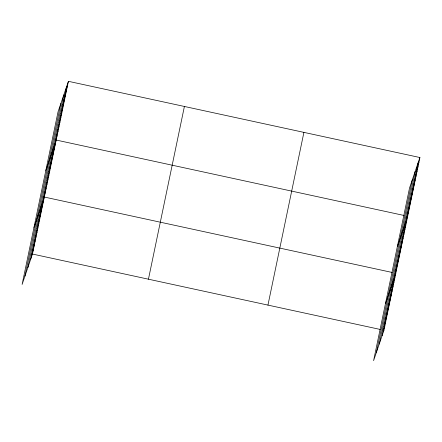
<?xml version="1.0" encoding="UTF-8"?>
<svg xmlns="http://www.w3.org/2000/svg" width="442" height="442" viewBox="0 0 442 442"><rect width="100%" height="100%" fill="white"/><g stroke="black" fill="none" stroke-linecap="round" stroke-linejoin="round"><path stroke-width="0.66" d="M24.901 276.239L60.863 103.511M27.791 267.753L63.747 95.024M30.597 259.52L66.554 86.787M68.416 81.322L58.057 111.743L22.1 284.477L32.459 254.051L68.416 81.322L419.9 157.523L383.943 330.257L373.584 360.678L409.541 187.949L419.9 157.523M148.446 279.2L184.402 106.467M267.951 305.107L303.908 132.379M376.391 352.445L412.347 179.712M379.28 343.959L415.237 171.225M382.081 335.721L418.038 162.993M65.615 91.306L67.477 85.836M64.67 95.826L66.532 90.356M63.731 100.34L65.593 94.875M62.792 104.859L64.654 99.389M61.852 109.378L63.714 103.909M60.913 113.892L62.77 108.428M59.968 118.412L61.83 112.942M59.029 122.931L60.891 117.462M58.09 127.445L59.952 121.981M57.151 131.965L59.013 126.495M56.206 136.484L58.068 131.014M55.267 140.998L57.129 135.534M45.83 170.474L56.189 140.048L404.049 215.469M53.416 149.899L55.278 144.435M52.504 154.286L54.366 148.816M51.587 158.672L53.449 153.203M50.675 163.054L52.537 157.59M49.764 167.441L51.626 161.971M48.852 171.827L50.714 166.358M47.94 176.209L49.802 170.739M47.023 180.596L48.885 175.126M46.112 184.977L47.974 179.513M45.2 189.364L47.062 183.894M44.288 193.751L46.15 188.281M43.377 198.132L45.239 192.668M33.968 227.475L44.322 197.049L392.187 272.465M41.548 206.9L43.41 201.436M40.636 211.287L42.498 205.817M39.725 215.674L41.587 210.204M38.813 220.055L40.67 214.591M37.896 224.442L39.758 218.972M36.984 228.829L38.846 223.359M36.073 233.21L37.935 227.74M35.161 237.597L37.023 232.127M34.249 241.978L36.106 236.514M33.332 246.365L35.194 240.896M32.421 250.752L34.283 245.282M31.509 255.133L33.371 249.669M417.099 167.507L418.961 162.043M416.16 172.026L418.022 166.557M415.215 176.546L417.077 171.076M414.276 181.06L416.137 175.596M413.336 185.579L415.198 180.109M412.397 190.099L414.259 184.629M411.458 194.613L413.32 189.148M410.513 199.132L412.375 193.662M409.574 203.651L411.436 198.182M408.635 208.165L410.496 202.701M407.695 212.685L409.557 207.215M406.756 217.204L408.612 211.735M397.319 246.675L407.673 216.254M404.9 226.105L406.762 220.635M403.988 230.492L405.85 225.022M403.076 234.873L404.938 229.409M402.165 239.26L404.021 233.79M401.248 243.641L403.11 238.177M400.336 248.028L402.198 242.559M399.424 252.415L401.286 246.945M398.513 256.796L400.375 251.332M397.596 261.183L399.457 255.714M396.684 265.57L398.546 260.1M395.772 269.952L397.634 264.482M394.861 274.338L396.723 268.869M385.452 303.676L395.811 273.255M393.032 283.107L394.894 277.637M392.12 287.493L393.982 282.024M391.209 291.875L393.071 286.41M390.297 296.262L392.159 290.792M389.385 300.643L391.247 295.179M388.468 305.03L390.33 299.56M387.557 309.417L389.419 303.947M386.645 313.798L388.507 308.334M385.733 318.185L387.595 312.715M384.822 322.572L386.684 317.102M383.905 326.953L385.767 321.483M382.993 331.34L384.855 325.87M32.459 254.051L380.319 329.467M382.733 329.992L383.943 330.257"/></g></svg>
